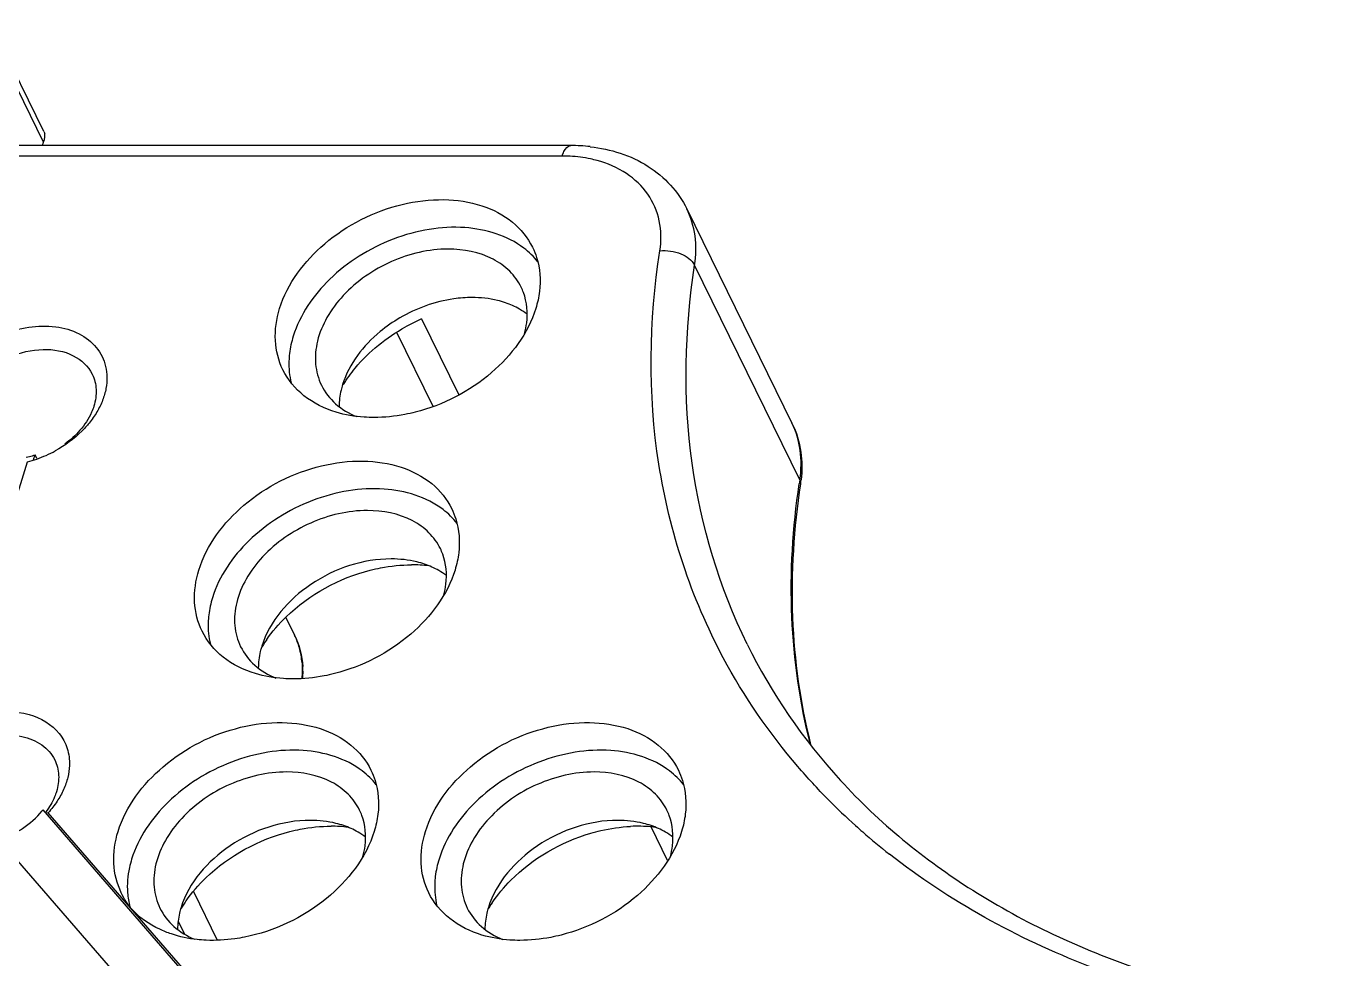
# Model space of a CAD drawing. Header units: millimetres. Extents: x 0 to 297, y 0 to 210.
# Drawn here: x 257.01 to 264.83, y 183.23 to 188.82 of the extents above; entities that cross this region are included whole.
import ezdxf

# ---------------------------------------------------------------- set-up
doc = ezdxf.new("R2010")
doc.units = ezdxf.units.MM
doc.header["$LTSCALE"] = 16.335
doc.layers.add('3_ALL_AXES', color=7, linetype='CONTINUOUS')
doc.layers.add('7_ALL_FEATURES', color=7, linetype='CONTINUOUS')

msp = doc.modelspace()

# ---------------------------------------------------------------- linework, layer by layer
at = {"layer": '3_ALL_AXES', "color": 7, "linetype": 'Continuous'}
for p, q in [((258.5632, 185.27868), (258.61526, 185.17258)), ((258.00921, 183.63649), (258.15154, 183.34646))]:
    msp.add_line(p, q, dxfattribs=at)
for centre, radius, start, end in [((259.66202, 187.10548), 0.34637, 20.307006, 26.174518), ((259.75227, 186.76104), 0.42235, 52.62403, 59.98634), ((259.17788, 185.53883), 0.34637, 20.307006, 26.174518), ((259.26813, 185.19438), 0.42235, 52.62403, 59.98634), ((258.69375, 183.97218), 0.34637, 20.307006, 26.174518), ((260.53587, 183.97218), 0.34637, 20.307006, 26.174518), ((258.784, 183.62773), 0.42235, 52.62403, 59.98634), ((260.62612, 183.62773), 0.42235, 52.62403, 59.98634), ((258.07405, 183.6626), 0.46143, 184.105802, 194.723105)]:
    msp.add_arc(centre, radius, start, end, dxfattribs=at)
for points, knots in [([(258.5255, 187.13035), (258.572, 187.28082), (258.78491, 187.56044), (259.16778, 187.75214), (259.50268, 187.794), (259.73371, 187.7603), (259.92528, 187.66243), (260.01288, 187.5551), (260.04117, 187.49747)], [0, 0, 0, 0, 0.2518058, 0.5295383, 0.6634467, 0.7864616, 0.8973577, 1, 1, 1, 1]), ([(259.98875, 187.49269), (259.88975, 187.56831), (259.68835, 187.62802), (259.41786, 187.61167), (259.20177, 187.55281), (258.99867, 187.45081), (258.77248, 187.27529), (258.64671, 187.09359), (258.60685, 186.96458)], [0, 0, 0, 0, 0.2239052, 0.3517985, 0.4863583, 0.623162, 0.757313, 1, 1, 1, 1]), ([(259.53578, 187.4868), (259.41975, 187.4868), (259.18505, 187.43151), (258.94108, 187.26322), (258.80561, 187.08361), (258.74632, 186.94174), (258.73261, 186.79941), (258.75666, 186.7101), (258.77593, 186.6709)], [0, 0, 0, 0, 0.2703474, 0.5444834, 0.6724825, 0.7902691, 0.8982212, 1, 1, 1, 1]), ([(259.97287, 187.25827), (259.95558, 187.29344), (259.90732, 187.3599), (259.76511, 187.46079), (259.62754, 187.4868), (259.53578, 187.4868)], [0, 0, 0, 0, 0.2277333, 0.4667611, 1, 1, 1, 1]), ([(260.04117, 187.49747), (260.05084, 187.47775), (260.08434, 187.39424), (260.09092, 187.30098), (260.08282, 187.23369)], [0, 0, 0, 0, 0.2447347, 1, 1, 1, 1]), ([(259.67813, 187.19672), (259.64173, 187.19672), (259.49108, 187.18525), (259.3444, 187.13229), (259.24568, 187.07454)], [0, 0, 0, 0, 0.241429, 1, 1, 1, 1]), ([(259.87841, 187.16522), (259.86298, 187.1705), (259.79785, 187.18937), (259.72958, 187.19672), (259.67813, 187.19672)], [0, 0, 0, 0, 0.2405947, 1, 1, 1, 1]), ([(259.9932, 186.98107), (259.99891, 187.00203), (260.01545, 187.08264), (260.00788, 187.16889), (259.98686, 187.22569)], [0, 0, 0, 0, 0.2639994, 1, 1, 1, 1]), ([(258.54494, 186.76323), (258.5184, 186.81731), (258.48739, 186.94235), (258.50644, 187.06865), (258.5255, 187.13035)], [0, 0, 0, 0, 0.4826445, 1, 1, 1, 1]), ([(260.0606, 187.13035), (260.0147, 186.98181), (259.80608, 186.70507), (259.50472, 186.55187), (259.33839, 186.50952)], [0, 0, 0, 0, 0.4752822, 1, 1, 1, 1]), ([(259.24568, 187.07454), (259.20435, 187.05037), (259.05857, 186.94951), (258.94107, 186.79856), (258.90274, 186.6745)], [0, 0, 0, 0, 0.2693852, 1, 1, 1, 1]), ([(258.58464, 186.86124), (258.58282, 186.84619), (258.57817, 186.78747), (258.58382, 186.72781), (258.59433, 186.68534)], [0, 0, 0, 0, 0.2572876, 1, 1, 1, 1]), ([(258.86402, 186.50952), (258.79483, 186.53043), (258.66642, 186.59245), (258.57428, 186.70345), (258.54494, 186.76323)], [0, 0, 0, 0, 0.5204977, 1, 1, 1, 1]), ([(258.77593, 186.6709), (258.7964, 186.62924), (258.85701, 186.5512), (258.94168, 186.50165), (258.98765, 186.48318)], [0, 0, 0, 0, 0.4836911, 1, 1, 1, 1]), ([(258.90274, 186.6745), (258.89936, 186.66358), (258.88769, 186.62084), (258.882, 186.57638), (258.88187, 186.5435)], [0, 0, 0, 0, 0.2579413, 1, 1, 1, 1]), ([(259.09133, 186.47757), (259.07146, 186.47757), (258.99483, 186.48012), (258.91838, 186.4931), (258.86402, 186.50952)], [0, 0, 0, 0, 0.259256, 1, 1, 1, 1]), ([(259.33839, 186.50952), (259.31777, 186.50427), (259.23661, 186.48614), (259.15321, 186.47757), (259.09133, 186.47757)], [0, 0, 0, 0, 0.2558791, 1, 1, 1, 1]), ([(258.04137, 185.56369), (258.08787, 185.71417), (258.30078, 185.99379), (258.68365, 186.18549), (259.01855, 186.22735), (259.24958, 186.19365), (259.44114, 186.09578), (259.52875, 185.98845), (259.55703, 185.93081)], [0, 0, 0, 0, 0.2518058, 0.5295383, 0.6634467, 0.7864616, 0.8973577, 1, 1, 1, 1]), ([(259.50462, 185.92603), (259.40562, 186.00166), (259.20422, 186.06136), (258.93373, 186.04501), (258.71763, 185.98616), (258.51454, 185.88415), (258.28835, 185.70864), (258.16258, 185.52694), (258.12271, 185.39793)], [0, 0, 0, 0, 0.2239052, 0.3517985, 0.4863583, 0.623162, 0.757313, 1, 1, 1, 1]), ([(259.05164, 185.92015), (258.93562, 185.92015), (258.70092, 185.86486), (258.45694, 185.69657), (258.32147, 185.51696), (258.26219, 185.37509), (258.24848, 185.23276), (258.27252, 185.14344), (258.29179, 185.10424)], [0, 0, 0, 0, 0.2703474, 0.5444834, 0.6724825, 0.7902691, 0.8982212, 1, 1, 1, 1]), ([(259.48874, 185.69162), (259.47145, 185.72679), (259.42319, 185.79324), (259.28097, 185.89413), (259.1434, 185.92015), (259.05164, 185.92015)], [0, 0, 0, 0, 0.2277333, 0.4667611, 1, 1, 1, 1]), ([(259.55703, 185.93081), (259.56671, 185.9111), (259.60021, 185.82758), (259.60678, 185.73433), (259.59868, 185.66704)], [0, 0, 0, 0, 0.2447347, 1, 1, 1, 1]), ([(259.194, 185.63006), (259.02561, 185.63006), (258.69876, 185.52281), (258.46505, 185.25816), (258.4186, 185.10785)], [0, 0, 0, 0, 0.5169772, 1, 1, 1, 1]), ([(259.39428, 185.59857), (259.37885, 185.60384), (259.31371, 185.62272), (259.24545, 185.63006), (259.194, 185.63006)], [0, 0, 0, 0, 0.2405947, 1, 1, 1, 1]), ([(259.50907, 185.41442), (259.51477, 185.43538), (259.53132, 185.51599), (259.52375, 185.60223), (259.50273, 185.65904)], [0, 0, 0, 0, 0.2639994, 1, 1, 1, 1]), ([(258.06081, 185.19657), (258.03427, 185.25065), (258.00326, 185.37569), (258.02231, 185.502), (258.04137, 185.56369)], [0, 0, 0, 0, 0.4826445, 1, 1, 1, 1]), ([(259.57647, 185.56369), (259.53057, 185.41516), (259.32195, 185.13841), (259.02059, 184.98521), (258.85426, 184.94287)], [0, 0, 0, 0, 0.4752822, 1, 1, 1, 1]), ([(258.1005, 185.29459), (258.09869, 185.27954), (258.09403, 185.22082), (258.09968, 185.16115), (258.1102, 185.11869)], [0, 0, 0, 0, 0.2572876, 1, 1, 1, 1]), ([(258.37989, 184.94287), (258.3107, 184.96377), (258.18228, 185.0258), (258.09014, 185.1368), (258.06081, 185.19657)], [0, 0, 0, 0, 0.5204977, 1, 1, 1, 1]), ([(258.29179, 185.10424), (258.31227, 185.06259), (258.37288, 184.98454), (258.45754, 184.935), (258.50351, 184.91652)], [0, 0, 0, 0, 0.4836911, 1, 1, 1, 1]), ([(258.4186, 185.10785), (258.41523, 185.09693), (258.40356, 185.05418), (258.39787, 185.00972), (258.39774, 184.97684)], [0, 0, 0, 0, 0.2579413, 1, 1, 1, 1]), ([(258.6072, 184.91092), (258.58732, 184.91092), (258.5107, 184.91347), (258.43425, 184.92645), (258.37989, 184.94287)], [0, 0, 0, 0, 0.259256, 1, 1, 1, 1]), ([(258.85426, 184.94287), (258.83364, 184.93762), (258.75248, 184.91949), (258.66908, 184.91092), (258.6072, 184.91092)], [0, 0, 0, 0, 0.2558791, 1, 1, 1, 1]), ([(257.55724, 183.99704), (257.60374, 184.14751), (257.81664, 184.42714), (258.19952, 184.61883), (258.53442, 184.66069), (258.76545, 184.62699), (258.95701, 184.52913), (259.04462, 184.42179), (259.0729, 184.36416)], [0, 0, 0, 0, 0.2518058, 0.5295383, 0.6634467, 0.7864616, 0.8973577, 1, 1, 1, 1]), ([(259.39936, 183.99704), (259.44586, 184.14751), (259.65877, 184.42714), (260.04164, 184.61883), (260.37654, 184.66069), (260.60757, 184.62699), (260.79913, 184.52913), (260.88674, 184.42179), (260.91502, 184.36416)], [0, 0, 0, 0, 0.2518058, 0.5295383, 0.6634467, 0.7864616, 0.8973577, 1, 1, 1, 1]), ([(259.02048, 184.35938), (258.92148, 184.435), (258.72009, 184.49471), (258.4496, 184.47836), (258.2335, 184.41951), (258.03041, 184.3175), (257.80421, 184.14199), (257.67845, 183.96028), (257.63858, 183.83128)], [0, 0, 0, 0, 0.2239052, 0.3517985, 0.4863583, 0.623162, 0.757313, 1, 1, 1, 1]), ([(260.86261, 184.35938), (260.76361, 184.435), (260.56221, 184.49471), (260.29172, 184.47836), (260.07562, 184.41951), (259.87253, 184.3175), (259.64634, 184.14199), (259.52057, 183.96028), (259.4807, 183.83128)], [0, 0, 0, 0, 0.2239052, 0.3517985, 0.4863583, 0.623162, 0.757313, 1, 1, 1, 1]), ([(258.56751, 184.35349), (258.45148, 184.35349), (258.21679, 184.2982), (257.97281, 184.12991), (257.83734, 183.9503), (257.77806, 183.80844), (257.76435, 183.6661), (257.78839, 183.57679), (257.80766, 183.53759)], [0, 0, 0, 0, 0.2703474, 0.5444834, 0.6724825, 0.7902691, 0.8982212, 1, 1, 1, 1]), ([(259.00461, 184.12496), (258.98732, 184.16013), (258.93905, 184.22659), (258.79684, 184.32748), (258.65927, 184.35349), (258.56751, 184.35349)], [0, 0, 0, 0, 0.2277333, 0.4667611, 1, 1, 1, 1]), ([(259.0729, 184.36416), (259.08258, 184.34444), (259.11607, 184.26093), (259.12265, 184.16767), (259.11455, 184.10038)], [0, 0, 0, 0, 0.2447347, 1, 1, 1, 1]), ([(260.40963, 184.35349), (260.29361, 184.35349), (260.05891, 184.2982), (259.81493, 184.12991), (259.67946, 183.9503), (259.62018, 183.80844), (259.60647, 183.6661), (259.63051, 183.57679), (259.64978, 183.53759)], [0, 0, 0, 0, 0.2703474, 0.5444834, 0.6724825, 0.7902691, 0.8982212, 1, 1, 1, 1]), ([(260.84673, 184.12496), (260.82944, 184.16013), (260.78118, 184.22659), (260.63896, 184.32748), (260.50139, 184.35349), (260.40963, 184.35349)], [0, 0, 0, 0, 0.2277333, 0.4667611, 1, 1, 1, 1]), ([(260.91502, 184.36416), (260.9247, 184.34444), (260.9582, 184.26093), (260.96477, 184.16767), (260.95667, 184.10038)], [0, 0, 0, 0, 0.2447347, 1, 1, 1, 1]), ([(259.02469, 183.84685), (259.03045, 183.86788), (259.04721, 183.94877), (259.03969, 184.03537), (259.0186, 184.09239)], [0, 0, 0, 0, 0.2640751, 1, 1, 1, 1]), ([(260.86706, 183.84776), (260.87276, 183.86873), (260.88931, 183.94933), (260.88174, 184.03558), (260.86072, 184.09239)], [0, 0, 0, 0, 0.2639994, 1, 1, 1, 1]), ([(257.57591, 183.62955), (257.55061, 183.6843), (257.51903, 183.8088), (257.53818, 183.93537), (257.55724, 183.99704)], [0, 0, 0, 0, 0.4830202, 1, 1, 1, 1]), ([(258.70986, 184.06341), (258.54148, 184.06341), (258.21463, 183.95616), (257.98092, 183.6915), (257.93447, 183.54119)], [0, 0, 0, 0, 0.5169772, 1, 1, 1, 1]), ([(259.09234, 183.99704), (259.04377, 183.83986), (258.81727, 183.55025), (258.49252, 183.39913), (258.31525, 183.36378)], [0, 0, 0, 0, 0.4764687, 1, 1, 1, 1]), ([(258.91015, 184.03192), (258.89472, 184.03719), (258.82958, 184.05606), (258.76132, 184.06341), (258.70986, 184.06341)], [0, 0, 0, 0, 0.2405947, 1, 1, 1, 1]), ([(259.4188, 183.62992), (259.39226, 183.684), (259.36125, 183.80904), (259.38029, 183.93535), (259.39936, 183.99704)], [0, 0, 0, 0, 0.4826445, 1, 1, 1, 1]), ([(260.55199, 184.06341), (260.3836, 184.06341), (260.05675, 183.95616), (259.82304, 183.6915), (259.77659, 183.54119)], [0, 0, 0, 0, 0.5169772, 1, 1, 1, 1]), ([(260.93446, 183.99704), (260.88856, 183.8485), (260.67994, 183.57176), (260.37858, 183.41856), (260.21225, 183.37622)], [0, 0, 0, 0, 0.4752822, 1, 1, 1, 1]), ([(260.75227, 184.03192), (260.73684, 184.03719), (260.6717, 184.05606), (260.60344, 184.06341), (260.55199, 184.06341)], [0, 0, 0, 0, 0.2405947, 1, 1, 1, 1]), ([(257.63858, 183.83128), (257.63338, 183.81446), (257.61605, 183.74874), (257.61017, 183.67978), (257.61381, 183.62956)], [0, 0, 0, 0, 0.2590637, 1, 1, 1, 1]), ([(259.45849, 183.72793), (259.45668, 183.71289), (259.45202, 183.65416), (259.45767, 183.5945), (259.46819, 183.55203)], [0, 0, 0, 0, 0.2572876, 1, 1, 1, 1]), ([(259.73788, 183.37622), (259.66869, 183.39712), (259.54027, 183.45914), (259.44813, 183.57015), (259.4188, 183.62992)], [0, 0, 0, 0, 0.5204977, 1, 1, 1, 1]), ([(257.87637, 183.38271), (257.8527, 183.39072), (257.76475, 183.42595), (257.68284, 183.48103), (257.63705, 183.53387)], [0, 0, 0, 0, 0.2632758, 1, 1, 1, 1]), ([(257.80766, 183.53759), (257.82797, 183.49626), (257.88793, 183.41879), (257.97166, 183.36932), (258.01714, 183.35078)], [0, 0, 0, 0, 0.4839108, 1, 1, 1, 1]), ([(257.93447, 183.54119), (257.9311, 183.53027), (257.91943, 183.48753), (257.91374, 183.44307), (257.91361, 183.41019)], [0, 0, 0, 0, 0.2579413, 1, 1, 1, 1]), ([(259.64978, 183.53759), (259.67025, 183.49594), (259.73087, 183.41789), (259.81553, 183.36835), (259.8615, 183.34987)], [0, 0, 0, 0, 0.4836911, 1, 1, 1, 1]), ([(259.77659, 183.54119), (259.77322, 183.53027), (259.76155, 183.48753), (259.75586, 183.44307), (259.75573, 183.41019)], [0, 0, 0, 0, 0.2579413, 1, 1, 1, 1]), ([(258.08535, 183.34502), (258.06698, 183.3458), (257.99625, 183.35102), (257.92613, 183.36589), (257.87637, 183.38271)], [0, 0, 0, 0, 0.2593291, 1, 1, 1, 1]), ([(258.31525, 183.36378), (258.29591, 183.35992), (258.22002, 183.34697), (258.14257, 183.3426), (258.08535, 183.34502)], [0, 0, 0, 0, 0.2561264, 1, 1, 1, 1]), ([(259.96519, 183.34427), (259.94531, 183.34427), (259.86869, 183.34681), (259.79224, 183.35979), (259.73788, 183.37622)], [0, 0, 0, 0, 0.259256, 1, 1, 1, 1]), ([(260.21225, 183.37622), (260.19163, 183.37097), (260.11047, 183.35283), (260.02707, 183.34427), (259.96519, 183.34427)], [0, 0, 0, 0, 0.2558791, 1, 1, 1, 1])]:
    msp.add_open_spline(points, degree=3, knots=knots, dxfattribs=at)
for points in [[(260.07309, 187.41002), (260.04871, 187.44092), (260.02003, 187.46879), (259.98875, 187.49269)], [(260.08282, 187.23369), (260.0786, 187.19871), (260.07101, 187.16401), (260.0606, 187.13035)], [(259.96353, 187.12675), (259.93658, 187.14235), (259.90787, 187.15515), (259.87841, 187.16522)], [(258.60685, 186.96458), (258.59644, 186.93092), (258.58885, 186.89622), (258.58464, 186.86124)], [(259.58896, 185.84336), (259.56458, 185.87427), (259.5359, 185.90214), (259.50462, 185.92603)], [(259.59868, 185.66704), (259.59447, 185.63206), (259.58687, 185.59736), (259.57647, 185.56369)], [(259.47939, 185.5601), (259.45245, 185.5757), (259.42374, 185.5885), (259.39428, 185.59857)], [(258.12271, 185.39793), (258.11231, 185.36427), (258.10472, 185.32957), (258.1005, 185.29459)], [(259.10483, 184.27671), (259.08044, 184.30762), (259.05177, 184.33548), (259.02048, 184.35938)], [(260.94695, 184.27671), (260.92257, 184.30762), (260.89389, 184.33548), (260.86261, 184.35938)], [(259.11455, 184.10038), (259.11034, 184.0654), (259.10274, 184.0307), (259.09234, 183.99704)], [(260.95667, 184.10038), (260.95246, 184.0654), (260.94486, 184.0307), (260.93446, 183.99704)], [(258.99526, 183.99344), (258.96832, 184.00904), (258.93961, 184.02185), (258.91015, 184.03192)], [(260.83738, 183.99344), (260.81044, 184.00904), (260.78173, 184.02185), (260.75227, 184.03192)], [(259.4807, 183.83128), (259.4703, 183.79761), (259.4627, 183.76291), (259.45849, 183.72793)], [(257.63705, 183.53387), (257.61225, 183.56247), (257.59178, 183.59519), (257.57591, 183.62955)]]:
    msp.add_open_spline(points, degree=3, dxfattribs=at)
at = {"layer": '7_ALL_FEATURES', "color": 7, "linetype": 'Continuous'}
for p, q in [((257.11229, 188.19107), (256.80219, 188.82299)), ((257.11112, 188.12795), (256.80608, 188.74956)), ((257.11226, 188.19104), (257.11754, 188.17935)), ((260.26971, 188.10729), (256.52284, 188.10729)), ((257.10474, 188.10729), (257.11112, 188.12795)), ((260.21887, 188.04423), (256.35175, 188.04423)), ((260.96572, 187.7284), (261.59614, 186.44374)), ((261.6431, 186.10492), (261.01268, 187.38958)), ((259.37565, 187.06826), (259.59907, 186.61298)), ((259.44516, 186.54357), (259.22713, 186.98785)), ((256.51619, 184.60227), (257.01341, 186.21128)), ((257.05087, 186.22524), (257.05955, 186.25336)), ((257.06972, 186.23264), (257.05955, 186.25336)), ((260.24427, 180.50804), (257.10748, 184.12683)), ((257.13833, 184.10921), (257.12471, 184.10695)), ((260.17274, 180.60854), (257.13833, 184.10921)), ((260.85046, 183.82224), (260.7514, 184.02409)), ((256.86418, 183.92458), (259.89859, 180.42391)), ((257.95647, 183.38138), (257.91778, 183.46024))]:
    msp.add_line(p, q, dxfattribs=at)
for centre, radius, start, end in [((260.27045, 187.08558), 1.02172, 83.43476, 90.041554), ((260.21901, 187.16987), 0.87436, 86.906107, 90.009571), ((259.84181, 186.01246), 1.15413, 113.822656, 119.181388), ((256.82633, 186.92705), 0.7399, 289.299895, 298.601894), ((256.88655, 186.79409), 0.56773, 282.146617, 286.157185), ((256.83608, 186.8986), 0.70983, 284.466715, 289.316373), ((256.88453, 186.80135), 0.57527, 286.149114, 287.713084), ((266.07516, 185.41789), 4.48499, 171.188405, 171.508646), ((260.95941, 186.18613), 0.69627, 351.184912, 353.243832), ((259.31654, 184.74241), 0.85245, 83.122687, 90.057312), ((258.22081, 184.9795), 0.43917, 15.583623, 26.080525), ((259.12575, 184.67421), 0.82592, 145.349444, 149.623426), ((258.19898, 184.97393), 0.46169, 4.105655, 15.52236), ((258.12381, 184.95137), 0.54172, 356.126593, 3.502832), ((264.58652, 186.93146), 3.90067, 224.669118, 228.014019), ((256.7363, 184.42126), 0.47378, 320.537785, 321.57703), ((258.8325, 183.177), 0.8512, 83.099672, 89.914742), ((260.67289, 183.13969), 0.8885, 84.913276, 92.837503), ((260.67796, 183.20869), 0.81932, 82.904573, 84.839154), ((264.63228, 186.98167), 3.9686, 228.007814, 228.831666), ((264.68696, 187.04502), 4.05228, 228.839335, 231.779749), ((258.6447, 183.10369), 0.83066, 145.614677, 149.493051), ((258.67331, 183.08453), 0.86509, 145.036927, 145.63754), ((260.47988, 183.10988), 0.82143, 145.941034, 149.589767)]:
    msp.add_arc(centre, radius, start, end, dxfattribs=at)
msp.add_ellipse((257.00845, 188.02435), major_axis=(0.10268, 0.16476), ratio=0.2447473, start_param=-0.7486425, end_param=-0.2250437, dxfattribs=at)
for points, knots in [([(260.21887, 188.04423), (260.22166, 188.05327), (260.23053, 188.07795), (260.2515, 188.1073), (260.26971, 188.10729)], [0, 0, 0, 0, 0.3419343, 1, 1, 1, 1]), ([(260.38727, 188.10059), (260.50861, 188.08653), (260.74366, 188.01463), (260.91522, 187.8313), (260.96572, 187.7284)], [0, 0, 0, 0, 0.5159035, 1, 1, 1, 1]), ([(260.4275, 188.01763), (260.41469, 188.02111), (260.3617, 188.03385), (260.30735, 188.04072), (260.2662, 188.04295)], [0, 0, 0, 0, 0.243717, 1, 1, 1, 1]), ([(260.80439, 187.47623), (260.81362, 187.53575), (260.81271, 187.65681), (260.74059, 187.82397), (260.60559, 187.95146), (260.48958, 188.0008), (260.4275, 188.01763)], [0, 0, 0, 0, 0.2494244, 0.48818, 0.7336593, 1, 1, 1, 1]), ([(261.01268, 187.38958), (261.02172, 187.44786), (261.02434, 187.56505), (260.99056, 187.67776), (260.96572, 187.7284)], [0, 0, 0, 0, 0.5111546, 1, 1, 1, 1]), ([(261.18438, 185.03768), (260.99217, 185.39685), (260.72562, 186.20634), (260.73909, 187.05493), (260.80439, 187.47623)], [0, 0, 0, 0, 0.4886207, 1, 1, 1, 1]), ([(260.80439, 187.47623), (260.84667, 187.48078), (260.92609, 187.47), (260.997, 187.42153), (261.01268, 187.38958)], [0, 0, 0, 0, 0.5443601, 1, 1, 1, 1]), ([(261.32738, 185.11956), (261.16097, 185.45868), (260.93428, 186.21376), (260.95213, 186.99896), (261.01268, 187.38958)], [0, 0, 0, 0, 0.4886561, 1, 1, 1, 1]), ([(256.58168, 186.77243), (256.65315, 186.86035), (256.79987, 186.96417), (257.01707, 187.02556), (257.17902, 187.02961), (257.32269, 186.98928), (257.43311, 186.90514), (257.49282, 186.78447), (257.49261, 186.69548), (257.48466, 186.65226)], [0, 0, 0, 0, 0.281084, 0.4232935, 0.556813, 0.6776792, 0.7868037, 0.8909832, 1, 1, 1, 1]), ([(258.90728, 186.67506), (258.92865, 186.70961), (259.02891, 186.84754), (259.16603, 186.95698), (259.27909, 187.02011)], [0, 0, 0, 0, 0.2388417, 1, 1, 1, 1]), ([(256.72683, 186.72262), (256.77757, 186.77208), (256.89835, 186.85085), (257.09871, 186.89804), (257.2873, 186.86817), (257.37874, 186.78437), (257.40206, 186.73687)], [0, 0, 0, 0, 0.2779824, 0.5511221, 0.7924029, 1, 1, 1, 1]), ([(257.40206, 186.73687), (257.41586, 186.70875), (257.43198, 186.64373), (257.42208, 186.57805), (257.41216, 186.54597)], [0, 0, 0, 0, 0.4826208, 1, 1, 1, 1]), ([(257.41216, 186.54597), (257.40824, 186.53326), (257.38844, 186.48073), (257.35686, 186.43303), (257.32889, 186.40072)], [0, 0, 0, 0, 0.2374245, 1, 1, 1, 1]), ([(257.38351, 186.44399), (257.37008, 186.42744), (257.3111, 186.36223), (257.23893, 186.30929), (257.18054, 186.27744)], [0, 0, 0, 0, 0.2426942, 1, 1, 1, 1]), ([(261.6431, 186.10492), (261.65214, 186.1632), (261.65476, 186.28039), (261.62098, 186.3931), (261.59614, 186.44374)], [0, 0, 0, 0, 0.5111546, 1, 1, 1, 1]), ([(261.70622, 184.51992), (261.64305, 184.76864), (261.56874, 185.2908), (261.59998, 185.81654), (261.63933, 186.08014)], [0, 0, 0, 0, 0.4905373, 1, 1, 1, 1]), ([(261.64745, 186.07943), (261.60655, 185.81556), (261.57258, 185.28969), (261.64513, 184.76695), (261.70769, 184.51834)], [0, 0, 0, 0, 0.5101905, 1, 1, 1, 1]), ([(258.44631, 185.1438), (258.48098, 185.194), (258.64664, 185.38663), (258.88251, 185.51553), (259.06863, 185.56291)], [0, 0, 0, 0, 0.2410713, 1, 1, 1, 1]), ([(259.06863, 185.56291), (259.08925, 185.56816), (259.17041, 185.58629), (259.25381, 185.59486), (259.31568, 185.59486)], [0, 0, 0, 0, 0.2558791, 1, 1, 1, 1]), ([(261.32736, 185.11954), (261.47265, 184.82347), (261.86085, 184.25979), (262.67591, 183.59376), (263.68853, 183.12417), (264.43951, 182.95965), (264.83187, 182.91065)], [0, 0, 0, 0, 0.2296635, 0.4689033, 0.7246554, 1, 1, 1, 1]), ([(261.81245, 184.18925), (261.74976, 184.25268), (261.51068, 184.5119), (261.30864, 184.80547), (261.18438, 185.03768)], [0, 0, 0, 0, 0.2529475, 1, 1, 1, 1]), ([(256.51619, 184.60227), (256.59349, 184.65173), (256.76079, 184.71917), (257.01505, 184.722), (257.19122, 184.62137), (257.25825, 184.49589), (257.26689, 184.42705), (257.26574, 184.39275)], [0, 0, 0, 0, 0.2915074, 0.5583573, 0.7846433, 0.891012, 1, 1, 1, 1]), ([(256.68175, 184.53014), (256.73028, 184.55063), (256.82955, 184.57805), (256.97669, 184.57528), (257.10254, 184.52634), (257.16024, 184.4615), (257.17754, 184.42625)], [0, 0, 0, 0, 0.2860949, 0.5511676, 0.7867747, 1, 1, 1, 1]), ([(257.17754, 184.42625), (257.19134, 184.39813), (257.20746, 184.33311), (257.19756, 184.26743), (257.18765, 184.23535)], [0, 0, 0, 0, 0.4826665, 1, 1, 1, 1]), ([(257.18765, 184.23535), (257.18442, 184.22493), (257.16882, 184.18208), (257.14519, 184.14234), (257.1243, 184.11471)], [0, 0, 0, 0, 0.2395001, 1, 1, 1, 1]), ([(256.9375, 183.98645), (256.9535, 183.99511), (257.01428, 184.03167), (257.06856, 184.07944), (257.10207, 184.12015)], [0, 0, 0, 0, 0.2565237, 1, 1, 1, 1]), ([(257.96435, 183.58027), (257.99929, 183.63025), (258.16536, 183.82205), (258.40126, 183.95011), (258.58721, 183.99694)], [0, 0, 0, 0, 0.2412801, 1, 1, 1, 1]), ([(258.58721, 183.99694), (258.6078, 184.00213), (258.68881, 184.02001), (258.77203, 184.02835), (258.83377, 184.0282)], [0, 0, 0, 0, 0.2559047, 1, 1, 1, 1]), ([(259.79936, 183.56991), (259.83213, 183.61842), (259.98904, 183.80591), (260.21234, 183.93441), (260.38993, 183.98623)], [0, 0, 0, 0, 0.2403593, 1, 1, 1, 1]), ([(260.38993, 183.98623), (260.40974, 183.99201), (260.48802, 184.0125), (260.56869, 184.0242), (260.6289, 184.02711)], [0, 0, 0, 0, 0.2549484, 1, 1, 1, 1]), ([(264.82183, 182.84149), (264.32871, 182.89838), (263.38912, 183.11326), (262.53857, 183.57883), (262.17987, 183.86139)], [0, 0, 0, 0, 0.5208568, 1, 1, 1, 1])]:
    msp.add_open_spline(points, degree=3, knots=knots, dxfattribs=at)
for points in [[(257.48466, 186.65226), (257.48021, 186.62811), (257.47329, 186.60432), (257.46448, 186.58139)], [(257.46448, 186.58139), (257.45516, 186.55715), (257.44365, 186.53366), (257.43046, 186.51129)], [(257.43046, 186.51129), (257.41657, 186.48772), (257.40075, 186.46523), (257.38351, 186.44399)], [(261.59614, 186.44374), (261.62277, 186.38946), (261.64076, 186.33019), (261.64932, 186.27034)], [(257.32889, 186.40072), (257.30221, 186.3699), (257.27156, 186.34223), (257.23862, 186.31823)], [(261.64932, 186.27034), (261.65716, 186.21552), (261.65735, 186.15921), (261.65084, 186.10422)], [(261.6431, 186.10492), (261.6469, 186.09719), (261.64871, 186.08796), (261.64742, 186.07944)], [(258.61526, 185.17258), (258.64382, 185.11439), (258.6605, 185.04916), (258.66452, 184.98447)], [(258.65949, 185.00698), (258.66173, 184.97618), (258.66096, 184.94504), (258.65758, 184.91434)], [(257.26574, 184.39275), (257.26493, 184.36851), (257.26139, 184.34425), (257.25565, 184.32068)], [(257.25565, 184.32068), (257.24957, 184.29574), (257.24098, 184.27132), (257.23045, 184.24792)], [(257.23045, 184.24792), (257.21948, 184.22354), (257.20633, 184.20007), (257.19159, 184.17777)], [(257.19159, 184.17777), (257.17564, 184.15363), (257.15772, 184.13069), (257.13833, 184.10921)]]:
    msp.add_open_spline(points, degree=3, dxfattribs=at)

doc.saveas('drawing.dxf')
